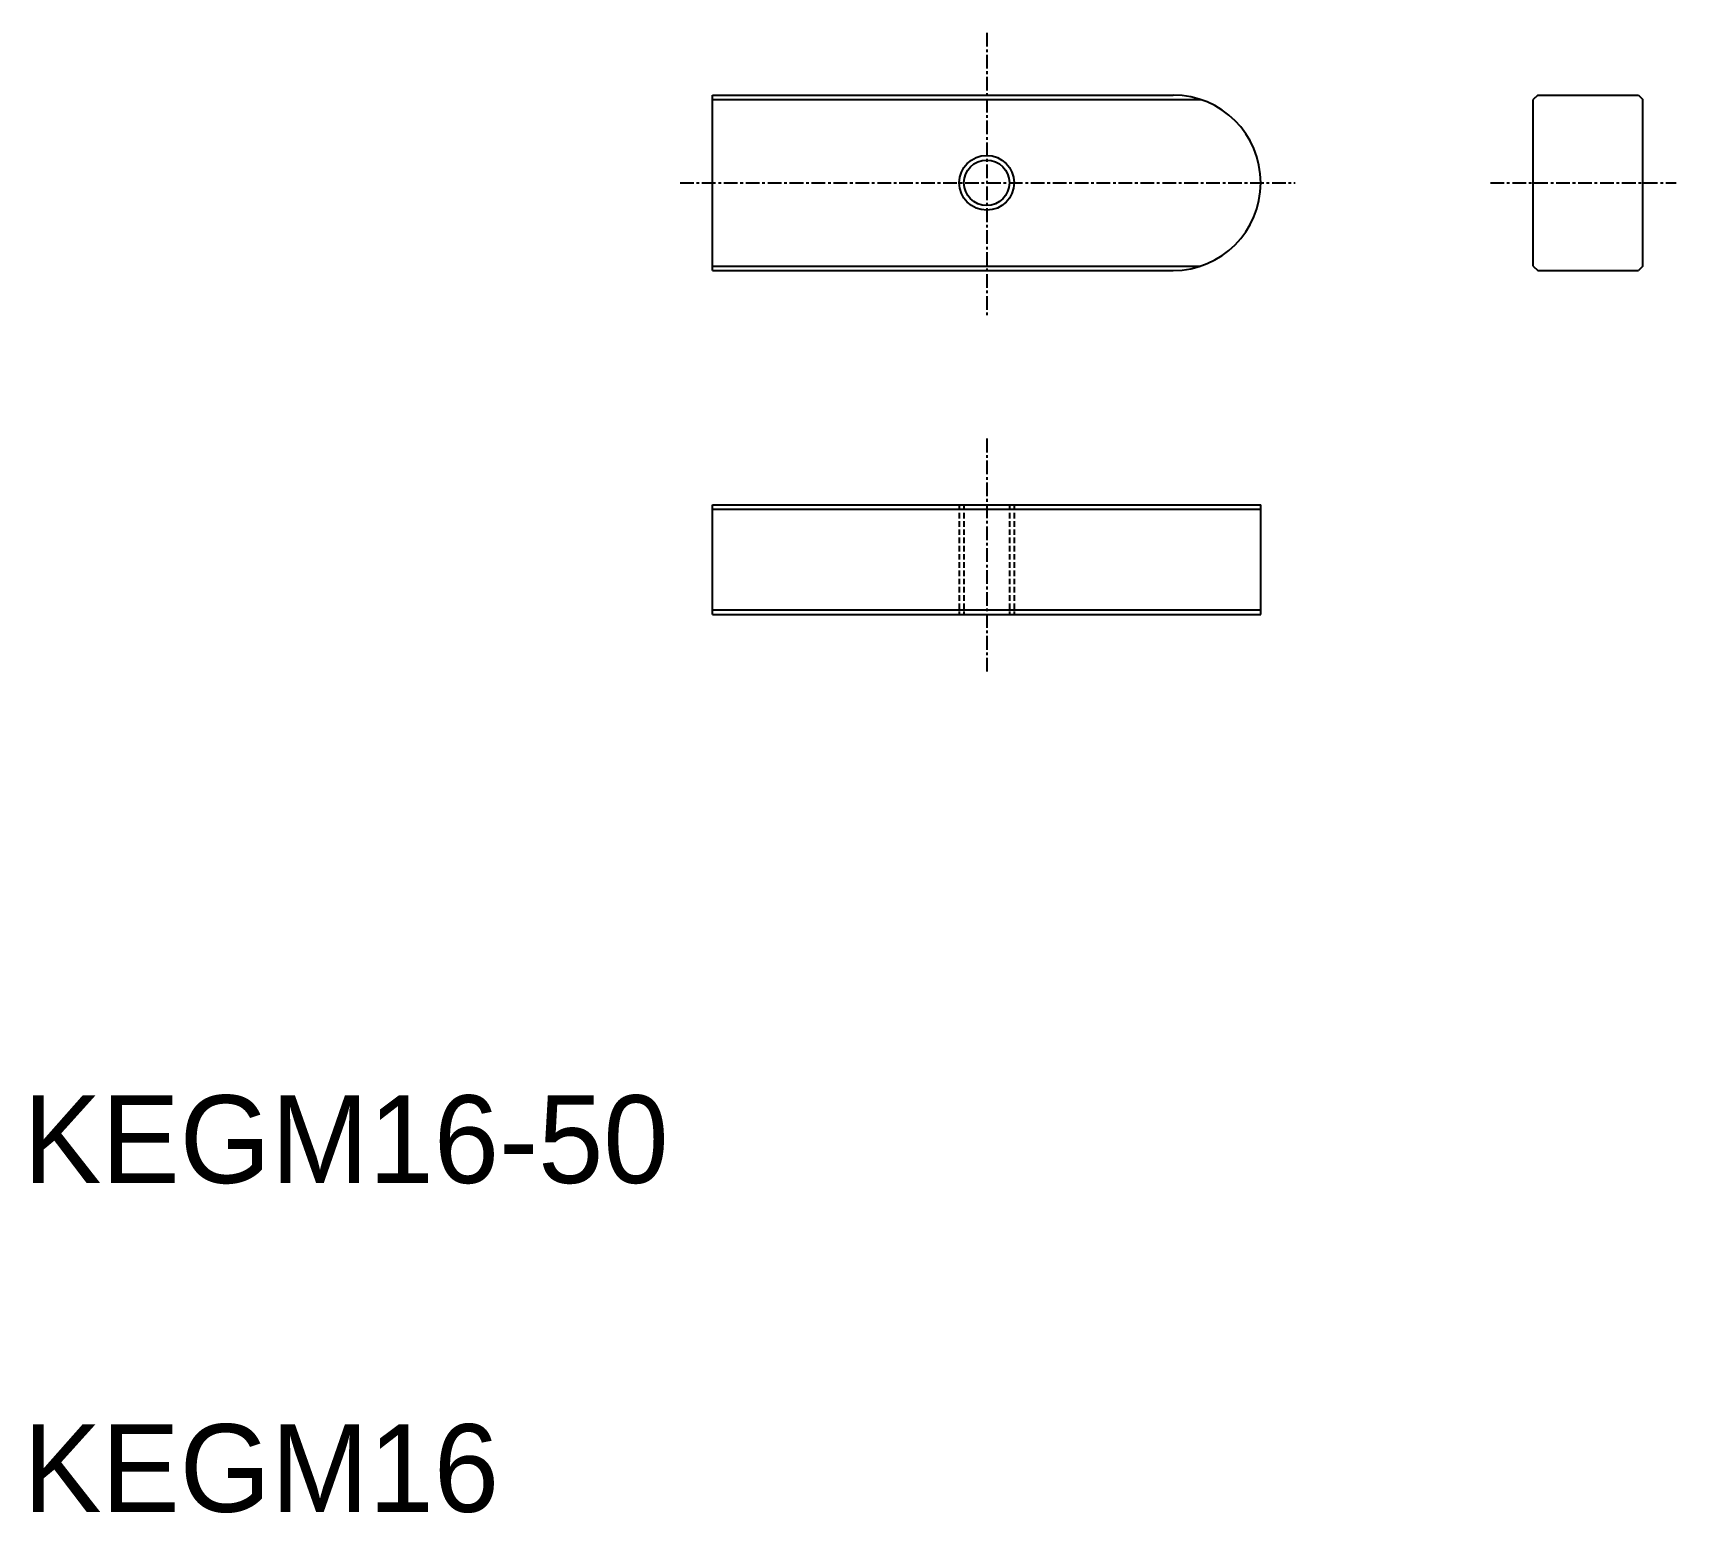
# Model space of a CAD drawing. Extents: x 21 to 171, y 20 to 155.
import ezdxf

# ---------------------------------------------------------------- set-up
doc = ezdxf.new("R2010")
doc.units = 0
doc.linetypes.add('CENTER', pattern=[2, 1.25, -0.25, 0.25, -0.25])
doc.linetypes.add('DASHED', pattern=[0.75, 0.5, -0.25])
doc.layers.get('0').update_dxf_attribs({"linetype": 'CONTINUOUS'})
doc.layers.add('CENTER', color=1, linetype='CENTER')

msp = doc.modelspace()

# ---------------------------------------------------------------- linework, layer by layer
at = {"color": 7, "linetype": 'CONTINUOUS'}
for p, q in [((82.88, 133.24), (82.88, 149.24)), ((82.88, 149.24), (124.88, 149.24)), ((158.14, 149.24), (157.74, 148.84)), ((157.74, 133.64), (157.74, 148.84)), ((158.14, 149.24), (167.34, 149.24)), ((167.34, 149.24), (167.74, 148.84)), ((167.74, 133.64), (167.74, 148.84)), ((82.88, 141.24), (82.88, 141.24)), ((132.88, 141.24), (132.88, 141.24)), ((157.74, 133.64), (158.14, 133.24)), ((167.74, 133.64), (167.34, 133.24)), ((82.88, 133.24), (124.88, 133.24)), ((158.14, 133.24), (167.34, 133.24)), ((82.88, 101.87), (82.88, 111.87)), ((82.88, 111.87), (132.88, 111.87)), ((132.88, 101.87), (132.88, 111.87)), ((82.88, 101.87), (132.88, 101.87)), ((95.38, 101.87), (95.38, 101.87))]:
    msp.add_line(p, q, dxfattribs=at)
at = {"color": 3, "linetype": 'CONTINUOUS'}
for p, q in [((82.88, 148.84), (127.38, 148.84)), ((82.88, 133.64), (127.38, 133.64)), ((82.88, 111.47), (132.88, 111.47)), ((82.88, 102.27), (132.88, 102.27))]:
    msp.add_line(p, q, dxfattribs=at)
at = {"color": 3, "linetype": 'DASHED'}
for p, q in [((105.38, 111.87), (105.38, 101.87)), ((105.81, 111.87), (105.81, 101.87)), ((109.95, 111.87), (109.95, 101.87)), ((110.38, 111.87), (110.38, 101.87))]:
    msp.add_line(p, q, dxfattribs=at)
at = {"color": 3, "linetype": 'CONTINUOUS'}
msp.add_circle((107.88, 141.24), 2.5, dxfattribs=at)
at = {"color": 7, "linetype": 'CONTINUOUS'}
msp.add_circle((107.88, 141.24), 2.07, dxfattribs=at)
for start, end in [(0, 90), (270, 0)]:
    msp.add_arc((124.88, 141.24), 8, start, end, dxfattribs=at)
at = {"layer": 'CENTER', "color": 1, "linetype": 'CENTER'}
for p, q in [((107.88, 154.91), (107.88, 128.97)), ((79.91, 141.24), (136.01, 141.24)), ((153.83, 141.24), (170.77, 141.24)), ((107.88, 117.9), (107.88, 96.63))]:
    msp.add_line(p, q, dxfattribs=at)

# ---------------------------------------------------------------- texts
at = {"color": 7, "linetype": 'CONTINUOUS'}
for s, p in [('KEGM16-50', (20, 50)), ('KEGM16', (20, 20))]:
    msp.add_text(s, height=8, dxfattribs=at).set_placement(p)

doc.saveas('drawing.dxf')
